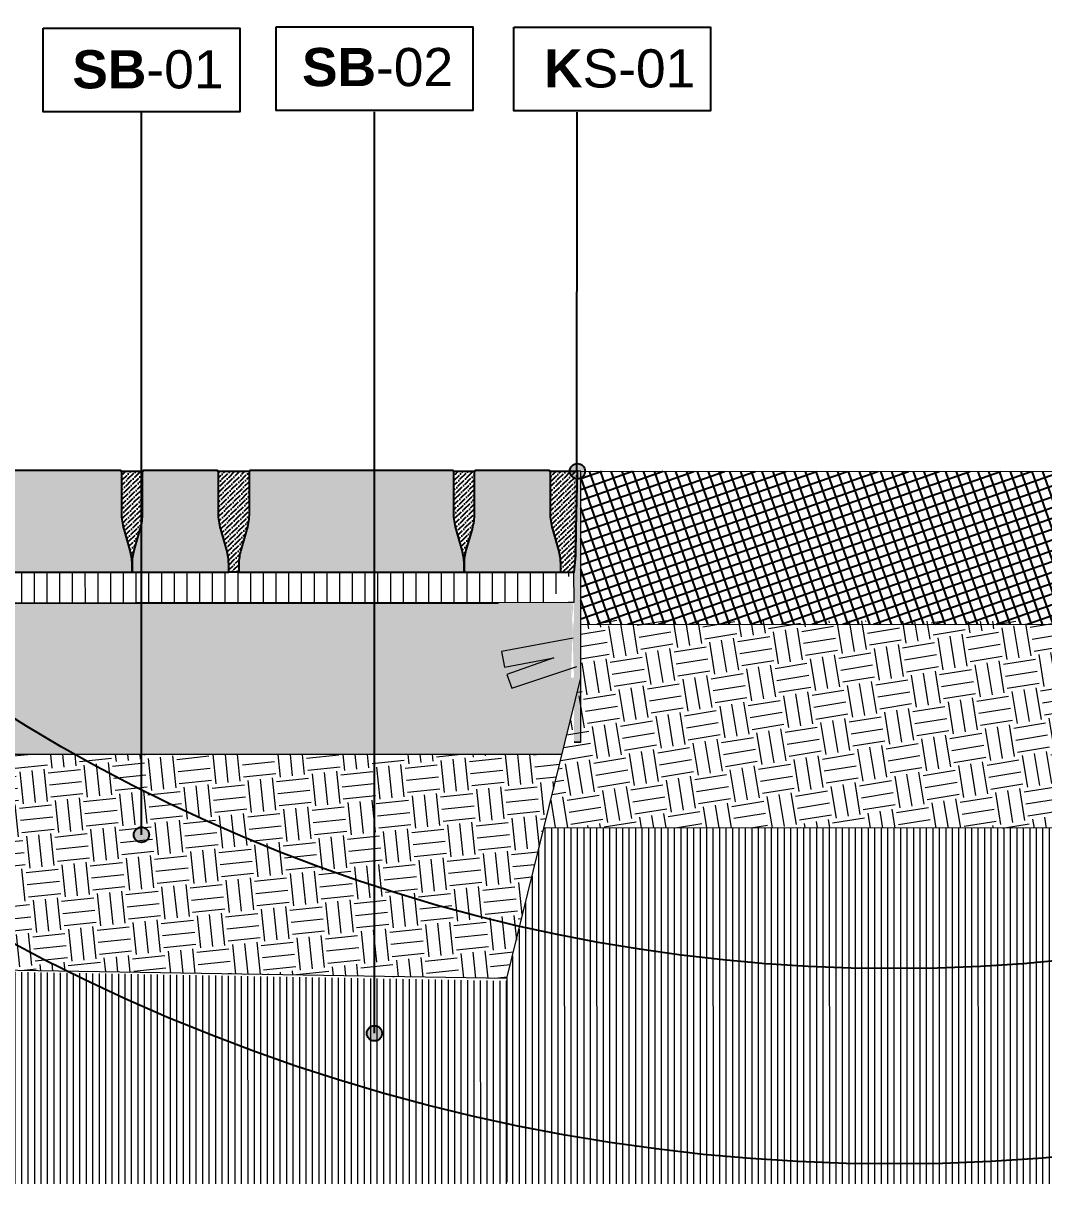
# Model space of a CAD drawing. Header units: metres. Extents: x -325 to 301, y -147 to 149.
# Drawn here: x 37.046 to 38.048, y 73.838 to 74.978 of the extents above; entities that cross this region are included whole.
import ezdxf

# ---------------------------------------------------------------- set-up
doc = ezdxf.new("R2010")
doc.units = ezdxf.units.M
doc.layers.add('-aux', color=50, linetype='Continuous', plot=False)
doc.layers.add('-AUX_MON', color=3, linetype='Continuous', plot=False)
doc.layers.add('0-TX-1_25', color=7, linetype='Continuous', true_color=0x3f4f7f)
doc.layers.add('EIT_3 TR sorra', color=7, linetype='Continuous', true_color=0xd8ceb0)
for name, color, linetype, lineweight, true_color in [('03-TR-Paviment_05_Open Joint Precast Pavements', 7, 'Continuous', 5, 0xb3b3b3), ('3-TR sorra granitica', 7, 'Continuous', 0, 0xf2dac9), ('3-TR tot_u', 7, 'Continuous', 5, 0x787878)]:
    doc.layers.add(name, color=color, linetype=linetype, lineweight=lineweight, true_color=true_color)
for name, color, linetype, lineweight in [('1-CM', 7, 'Continuous', 0), ('2-metall', 5, 'Continuous', 0), ('3-TR Seleccionat', 44, 'Continuous', 0), ('3-TR Tot-u', 37, 'Continuous', 0)]:
    doc.layers.add(name, color=color, linetype=linetype, lineweight=lineweight)
for name, color, linetype in [('1-L- kodolé', 7, 'Continuous'), ('A-KEYPLAN_HATCH', 7, 'Continuous'), ('A_TEXT_2', 7, 'Continuous'), ('EIT_3 TR terra vegetal', 45, 'Continuous')]:
    doc.layers.add(name, color=color, linetype=linetype)
doc.styles.get("Standard").update_dxf_attribs({"font": 'arial.ttf'})
pattern_1 = [(44.44704254352422, (7.735695551740449, 4.214092888920604), (0.001874050511207277, 0.006619192748027979), [0.008532812500000065, -0.001706562500000014, 0, -0.001706562500000014])]

# ---------------------------------------------------------------- blocks, each defined once
blk = doc.blocks.new('hatch keyplan 2')
at = {"layer": 'A-KEYPLAN_HATCH'}
blk.add_lwpolyline([(0, 0.005476596624248486), (0.012874798693294, 0.005476596623793739), (0.012874798693294, -2.273736754432321e-13), (0, 0)], close=True, dxfattribs=at)
blk = doc.blocks.new('hatch keyplan')
at = {"layer": 'A-KEYPLAN_HATCH'}
blk.add_blockref('hatch keyplan 2', (1.430579833341536, 0.8521467901477053), dxfattribs=at)
blk = doc.blocks.new('SB-01')
at = {"layer": 'A-KEYPLAN_HATCH'}
blk.add_blockref('hatch keyplan', (-1.430579833341536, -0.8521467901477053), dxfattribs=at)
at = {"layer": 'A_TEXT_2', "insert": (-0.0007977307988561444, 0.004032374434375541), "char_height": 0.0025, "attachment_point": 1}
blk.add_mtext_dynamic_manual_height_columns('\\pi0.00271;{\\fArial|b1|i0|c0|p34;SB}-01', width=0.01456192034901793, gutter_width=0.015, heights=[0], dxfattribs=at)
blk = doc.blocks.new('K05')
at = {"layer": 'A-KEYPLAN_HATCH'}
blk.add_blockref('hatch keyplan', (-1.430579833341536, -0.8521467901477054), dxfattribs=at)
at = {"layer": 'A_TEXT_2', "insert": (-0.0007977308945956718, 0.004020148496218123), "char_height": 0.0025, "attachment_point": 1}
blk.add_mtext_dynamic_manual_height_columns('\\pi0.00278;{\\fArial|b1|i0|c0|p34;K}S-01', width=0.01456192034901793, gutter_width=0.015, heights=[0], dxfattribs=at)
blk = doc.blocks.new('SB-02')
at = {"layer": 'A-KEYPLAN_HATCH'}
blk.add_blockref('hatch keyplan', (-1.430579833341138, -0.8521467901475916), dxfattribs=at)
at = {"layer": 'A_TEXT_2', "insert": (-0.0007977306930945227, 0.004083503112326525), "char_height": 0.0025, "attachment_point": 1}
blk.add_mtext_dynamic_manual_height_columns('\\pi0.00249;{\\fArial|b1|i0|c0|p34;SB}-02', width=0.01456192034901793, gutter_width=0.015, heights=[0], dxfattribs=at)
blk = doc.blocks.new('PROFIL 150x1')
at = {"layer": '2-metall'}
blk.add_hatch(color=256, dxfattribs=at).paths.add_polyline_path([(-0.001601699274027979, 0.1500914678908742), (-0.0015560155734331, 0.003040451556444168), (-0.001541800043458608, -0.04672571921701518), (-0.006541800397352304, -0.04672571898417743), (-0.006601699627927005, 0.1500914678908956)])
blk.add_line((-0.006556021049611616, 2.32823538226512e-10), (-0.006556021049611616, 2.32823538226512e-10), dxfattribs=at)
for points in [[(-0.006541800397352304, -0.04672571898417743), (-0.001541800043458608, -0.04672571921701518), (-0.006541800397352304, -0.04672571898417743), (-0.006601699627927005, 0.1500914678908956), (-0.001601699274027979, 0.1500914678908742)], [(-0.0008637240705837712, 0.02882705953712161), (0.0511783968806423, 0.01924550171284523), (0.04907760591341059, 0.007835078885953806), (0.0130003770147642, 0.01447731517296091), (0.04728103350244339, 0.002497628843819655), (0.0437456612100604, -0.007619071064567606), (-0.003682120152738833, 0.008339710580607118)]]:
    blk.add_lwpolyline(points, dxfattribs=at)
blk = doc.blocks.new('POINT')
at = {"layer": '0-TX-1_25'}
h = blk.add_hatch(dxfattribs=at)
h.set_pattern_fill('ANGLE', color=256)
h.set_pattern_definition([(0, (-83.74681484067048, -12.72584030761209), (0, 6.985), [5.08, -1.905]), (90, (-83.74681484067048, -12.72584030761209), (-6.985, 4.277078946022131e-16), [5.08, -1.905])])
edge = h.paths.add_edge_path()
edge.add_arc((0, 0), 0.0075, 0, 360)
h = blk.add_hatch(color=256, dxfattribs=at)
h.dxf.hatch_style = 1
edge = h.paths.add_edge_path()
edge.add_arc((0, 0), 0.0075, 0, 360)
blk.add_circle((0, 0), 0.0075, dxfattribs=at)

msp = doc.modelspace()

# ---------------------------------------------------------------- hatches: boundary and pattern name
at = {"layer": '03-TR-Paviment_05_Open Joint Precast Pavements'}
h = msp.add_hatch(color=256, dxfattribs=at)
h.dxf.hatch_style = 1
edge = h.paths.add_edge_path()
edge.add_line((37.15263353835289, 74.43839847415732), (37.15263146421372, 74.44659425271554))
edge.add_arc((37.10421390649975, 74.44658200571178), 0.04841755926288388, 0.01449270978704259, 16.01351183617679)
edge.add_line((37.15075270307521, 74.45993866915302), (37.14480081536373, 74.48067689899067))
edge.add_arc((37.19972800548496, 74.49644104020999), 0.05714459172131751, 180.0144962131263, 196.0135153394093, ccw=False)
edge.add_line((37.14258341559262, 74.49642658224853), (37.14257300972282, 74.53755185519537))
edge.add_line((37.14257300972282, 74.53755185519537), (37.14177580460927, 74.53755165395438))
edge.add_line((37.14177580460927, 74.53755165395438), (37.14177559104353, 74.53839572973753))
edge.add_line((37.14177559104353, 74.53839572973753), (36.99594972444445, 74.53835883467237))
edge.add_line((36.99594972444445, 74.53835883467237), (36.99594993894224, 74.53751475609548))
edge.add_line((36.99594993894224, 74.53751475609548), (36.99515273336197, 74.5375145590453))
edge.add_line((36.99515273336197, 74.5375145590453), (36.9951631392326, 74.49638928283885))
edge.add_arc((36.93801855242068, 74.49637482578754), 0.05714458864066561, -15.984523824931216, 0.01449530135130317, ccw=False)
edge.add_line((36.99295370916263, 74.4806384804479), (36.98701231740547, 74.45989723674857))
edge.add_arc((37.0335578598627, 74.44656412287009), 0.04841755310148012, 164.0154767829655, 180.0144959093548)
edge.add_line((36.98514030831081, 74.4465518731641), (36.98514238151817, 74.43835609646831))
edge.add_line((36.98514238151817, 74.43835609646831), (37.15263353835289, 74.43839847415732))
h = msp.add_hatch(color=256, dxfattribs=at)
h.dxf.hatch_style = 1
edge = h.paths.add_edge_path()
edge.add_line((37.24759662068711, 74.43842249400626), (37.2475945470135, 74.44661827303024))
edge.add_arc((37.19917698671303, 74.44660601963149), 0.04841756185099815, 0.01450027663030752, 16.01351940301985)
edge.add_line((37.24571578401221, 74.45996268993291), (37.23976389676653, 74.48070091930504))
edge.add_arc((37.29469108380761, 74.49646505840111), 0.05714458817496144, 180.0144950188228, 196.0135141451056, ccw=False)
edge.add_line((37.23754649746132, 74.49645060163171), (37.23753609159126, 74.53757587550986))
edge.add_line((37.23753609159126, 74.53757587550986), (37.23673888647748, 74.5375756752002))
edge.add_line((37.23673888647748, 74.5375756752002), (37.23673867337764, 74.53841975005213))
edge.add_line((37.23673867337764, 74.53841975005213), (37.16344088128107, 74.5384012049108))
edge.add_line((37.16344088128107, 74.5384012049108), (37.16344109484717, 74.53755712773066))
edge.add_line((37.16344109484717, 74.53755712773066), (37.16264388926735, 74.53755692881786))
edge.add_line((37.16264388926735, 74.53755692881786), (37.16265429420621, 74.4964316544738))
edge.add_arc((37.10550970289059, 74.49641719340944), 0.05714459314539205, -15.984519802410375, 0.014499323871916658, ccw=False)
edge.add_line((37.16044486506788, 74.48068085068608), (37.15450347284486, 74.45993960791799))
edge.add_arc((37.20104901908061, 74.44660649688831), 0.04841755594941401, 164.0154812551288, 180.0145003815175)
edge.add_line((37.15263146468175, 74.44659424340242), (37.15263353835488, 74.43839846624108))
edge.add_line((37.15263353835488, 74.43839846624108), (37.24759662068711, 74.43842249400626))
h = msp.add_hatch(color=256, dxfattribs=at)
h.dxf.hatch_style = 1
edge = h.paths.add_edge_path()
edge.add_line((37.47883335190641, 74.43848099111304), (37.47883127962991, 74.44667676967171))
edge.add_arc((37.43041372310791, 74.44666451912178), 0.04841755807180651, 0.01449690655821002, 16.01351603294669)
edge.add_line((37.47695251756017, 74.4600211856433), (37.47100062938303, 74.48075941548082))
edge.add_arc((37.52592781973766, 74.49652355504334), 0.05714459148861148, 180.0144945518442, 196.0135136781267, ccw=False)
edge.add_line((37.46878323007761, 74.49650909873884), (37.46877282467346, 74.53763437168577))
edge.add_line((37.46877282467346, 74.53763437168577), (37.46797561909424, 74.53763417044468))
edge.add_line((37.46797561909424, 74.53763417044468), (37.46797540552814, 74.53847824762481))
edge.add_line((37.46797540552814, 74.53847824762481), (37.26840396260649, 74.53842775306948))
edge.add_line((37.26840396260649, 74.53842775306948), (37.26840417663849, 74.53758367495816))
edge.add_line((37.26840417663849, 74.53758367495816), (37.26760697152425, 74.53758347651113))
edge.add_line((37.26760697152425, 74.53758347651113), (37.26761737599752, 74.4964582017013))
edge.add_arc((37.21047278822859, 74.49644373944663), 0.05714458959900868, -15.98451860804579, 0.01450051823638887, ccw=False)
edge.add_line((37.26540794732464, 74.48070739884503), (37.25946655463606, 74.45996615561114))
edge.add_arc((37.30601209590131, 74.4466330452788), 0.04841755097906195, 164.0154804286823, 180.014499555071)
edge.add_line((37.25759454647262, 74.44662079249255), (37.25759661968031, 74.43842501439978))
edge.add_line((37.25759661968031, 74.43842501439978), (37.47883335190641, 74.43848099111304))
h = msp.add_hatch(color=256, dxfattribs=at)
h.dxf.hatch_style = 1
edge = h.paths.add_edge_path()
edge.add_line((37.57379643610239, 74.43850501445489), (37.57379436382602, 74.44670079254792))
edge.add_arc((37.52537680210108, 74.44668854103837), 0.04841756327498768, 0.01449804057935654, 16.0135171669682)
edge.add_line((37.57191560129026, 74.46004520991637), (37.56596371311311, 74.48078343975388))
edge.add_arc((37.62089089849758, 74.49654757861666), 0.05714458651827536, 180.0144952521911, 196.0135143784736, ccw=False)
edge.add_line((37.56374631380805, 74.49653312161492), (37.56373590793822, 74.53765839456175))
edge.add_line((37.56373590793822, 74.53765839456175), (37.56293870282456, 74.53765819378641))
edge.add_line((37.56293870282456, 74.53765819378641), (37.56293849019013, 74.53850226956979))
edge.add_line((37.56293849019013, 74.53850226956979), (37.4896406976279, 74.53848372442833))
edge.add_line((37.4896406976279, 74.53848372442833), (37.48964091119424, 74.53763964631689))
edge.add_line((37.48964091119424, 74.53763964631689), (37.48884370514831, 74.53763944926659))
edge.add_line((37.48884370514831, 74.53763944926659), (37.48885411148459, 74.49651417306026))
edge.add_arc((37.43170952513908, 74.49649971269554), 0.05714458817509308, -15.984520502629607, 0.014498623653196319, ccw=False)
edge.add_line((37.48664468234593, 74.48076337066952), (37.48070329012301, 74.46002212743578))
edge.add_arc((37.52724883092345, 74.44668901378971), 0.04841755144475176, 164.015476507467, 180.0144956338556)
edge.add_line((37.47883128102824, 74.44667676431695), (37.47883335563294, 74.43848098622452))
edge.add_line((37.47883335563294, 74.43848098622452), (37.57379643610239, 74.43850501445489))
at = {"layer": '3-TR Seleccionat'}
h = msp.add_hatch(dxfattribs=at)
h.set_pattern_fill('ANSI31', color=256, scale=0.002, angle=225, style=0)
h.set_pattern_definition([(270, (441114.3244570725, -650762.529345002), (-0.00635, -1.734723475976807e-18), [])])
h.paths.add_polyline_path([(36.29346497968969, 74.05941808896247), (36.2934649797883, 73.837871968759), (39.28349227854632, 73.83787196829334), (39.28151275858899, 74.1857483585124), (37.55727554601053, 74.1871089441607), (37.52092260505952, 74.03708835418439)])
at = {"layer": '3-TR sorra granitica'}
h = msp.add_hatch(dxfattribs=at)
h.set_pattern_fill('LINE', color=256, scale=0.09999999999999998, angle=54.36802460532453, style=0)
h.set_pattern_definition([(90.01449684407231, (61.65406482817983, 282.6002529889385), (-0.0124999995998879, -3.162720719002675e-06), [])])
h.paths.add_polyline_path([(37.58496135738584, 74.43824674561881), (37.58438388463937, 74.40901630176006), (37.58686833737, 74.40901713545153), (37.58684817598709, 74.43824665112753)])
h.paths.add_polyline_path([(37.56324910035985, 74.40900920969933), (37.58453964345798, 74.43824676673809), (36.2915086453067, 74.43831152131649), (36.29092131804887, 74.40858226302396)])
at = {"layer": '3-TR Tot-u'}
h = msp.add_hatch(dxfattribs=at)
h.set_pattern_fill('EARTH', color=256, scale=0.005, angle=-80.8247561036608, style=0)
h.set_pattern_definition([(279.1752438963392, (3.456016363714866, -3.0133973152235), (0.03640645211205976, -0.02628108149624554), [0.03175, -0.03175]), (279.1752438963392, (3.467770276266423, -3.011498808233035), (0.03640645211205976, -0.02628108149624554), [0.03175, -0.03175]), (279.1752438963392, (3.47952418881798, -3.00960030124257), (0.03640645211205976, -0.02628108149624554), [0.03175, -0.03175]), (9.175243896339197, (3.484074995331988, -3.0128854364296), (0.02628108149624554, 0.03640645211205976), [0.03175, -0.03175]), (9.175243896339197, (3.485973502322453, -3.024639348981158), (0.02628108149624554, 0.03640645211205976), [0.03175, -0.03175]), (9.175243896339197, (3.487872009312919, -3.036393261532715), (0.02628108149624554, 0.03640645211205976), [0.03175, -0.03175])])
h.paths.add_polyline_path([(39.28151275858899, 74.1857483585124), (39.28146684580843, 74.3870883607453), (37.59362848668607, 74.39133573932692), (37.59362848696153, 74.33475591511409), (37.55740040715185, 74.18761606597326)])
h = msp.add_hatch(dxfattribs=at)
h.set_pattern_fill('EARTH', color=256, scale=0.005, angle=-84.07414778341365)
h.set_pattern_definition([(275.9258522165863, (-26.23278465193049, -5.327450043273771), (0.03485825126725671, -0.02830242601949161), [0.03175, -0.03175]), (275.9258522165863, (-26.22094202493923, -5.326220826039815), (0.03485825126725671, -0.02830242601949161), [0.03175, -0.03175]), (275.9258522165863, (-26.20909939794797, -5.32499160880586), (0.03485825126725671, -0.02830242601949161), [0.03175, -0.03175]), (5.925852216586344, (-26.20474211653956, -5.328529412058302), (0.02830242601949161, 0.03485825126725671), [0.03174999999999994, -0.03174999999999994]), (5.925852216586344, (-26.2035128993056, -5.340372039049555), (0.02830242601949161, 0.03485825126725671), [0.03174999999999994, -0.03174999999999994]), (5.925852216586344, (-26.20228368207164, -5.352214666040823), (0.02830242601949161, 0.03485825126725671), [0.03174999999999994, -0.03174999999999994])])
h.paths.add_polyline_path([(37.57507916266601, 74.25941808896248), (36.29346497968969, 74.25941808896248), (36.29346497968969, 74.05941808896247), (37.52092260505952, 74.03946197320731)])
at = {"layer": '3-TR tot_u'}
h = msp.add_hatch(dxfattribs=at)
h.set_pattern_fill('AR-CONC', color=256, scale=0.0002499999999999997, angle=92.9928143935928)
h.set_pattern_definition([(142.9928143935928, (-26.23278465193049, -5.327450043273771), (0.00160133854976033, 0.04569209416202706), [0.004762499999999995, -0.05238749999999995]), (87.99281439359284, (-26.23278465193049, -5.327450043273771), (-0.04723904418761809, -0.01129264178091974), [0.003809999999999996, -0.04191014604249996]), (193.4442590935928, (-26.23265120732086, -5.323642380978427), (-0.04563770368725484, 0.03439945236275431), [0.004047502199999989, -0.0445225611499999]), (139.1770143935928, (-26.24546733027964, -5.328113119356999), (0.00695793884922797, 0.0682260934048176), [0.007143749999999992, -0.07858124999999991]), (189.6283720035927, (-26.24488750860279, -5.32242761694171), (-0.06487092434638955, 0.05604051034146583), [0.006071255784999993, -0.06678390203999993]), (84.17696556359282, (-26.24546733027964, -5.328113119356999), (-0.06487092434352237, 0.05604051034498883), [0.005714991767499994, -0.06286493297999993]), (113.9928143935928, (-26.24262819873397, -5.32160601116162), (0.02355245547627941, 0.03918673552424966), [0.004762499999999994, -0.05238749999999994]), (58.99281439359278, (-26.24262819873397, -5.32160601116162), (-0.04679086962607495, 0.01302528763197387), [0.003809999999999996, -0.04190999999999995]), (164.4442593935928, (-26.24066549409812, -5.3183404498687), (-0.02323841438272714, 0.05221202305941412), [0.004047502199999996, -0.04452248439999995]), (130.4928143935928, (-26.23278465193049, -5.327450043273771), (-0.02115024290892982, -0.0003325720948346777), [0, -0.04140199999999996, 0, -0.04254499999999996, 0, -0.04206874999999995]), (100.4928143935928, (-26.23278465193049, -5.327450043273771), (-0.02588315998721204, 0.01537450676871891), [0, -0.02425699999999997, 0, -0.04044949999999996, 0, -0.01603374999999999]), (60.4928143935928, (-26.2320453220977, -5.341591229633067), (-0.0003395878614522781, 0.03392619092123889), [0, -0.01587499999999998, 0, -0.04952999999999995, 0, -0.06572249999999992]), (50.49281439359279, (-26.23171378405608, -5.347932568807636), (-0.008281435526141462, 0.03664990282591291), [0, -0.02063749999999995, 0, -0.03289299999999991, 0, -0.04667249999999989])])
h.paths.add_polyline_path([(37.58687097179308, 74.334753858196), (37.58389279964533, 74.33475295167104), (37.58626023665266, 74.40796078970601), (37.584363038675, 74.40796112332056)], flags=16)
h.paths.add_polyline_path([(37.52883595376974, 74.25941808896248), (37.57507916266601, 74.25941808896248), (37.5926978568807, 74.33097617380791), (37.58399403730774, 74.40901526387294), (36.30935422925146, 74.40818532843149), (36.29346497968969, 74.4081807204549), (36.29346497968969, 74.25941808896248), (37.51750720835557, 74.25941808896248)])
at = {"layer": 'EIT_3 TR sorra'}
h = msp.add_hatch(dxfattribs=at)
h.set_pattern_fill('ANSI36', color=256, scale=0.00107500000000001, angle=-0.5529574564757708, style=0, double=1)
h.set_pattern_definition(pattern_1)
edge = h.paths.add_edge_path()
edge.add_line((37.15263354063458, 74.43839497750719), (37.15263146696132, 74.44659075513418))
edge.add_arc((37.10421391232766, 74.4465785060086), 0.04841755618310783, 0.0144952215889621, 16.01351434770132)
edge.add_line((37.15075270535737, 74.45993517064025), (37.14480081904205, 74.48067340373785))
edge.add_arc((37.19972800893038, 74.49643754661389), 0.05714459195448499, 180.0144978742515, 196.0135170004702, ccw=False)
edge.add_line((37.14258341880529, 74.49642308699563), (37.14257301344795, 74.53755185589482))
edge.add_line((37.14257301344795, 74.53755185589482), (37.16264389159468, 74.53755693277657))
edge.add_line((37.16264389159468, 74.53755693277657), (37.16265429695202, 74.49642816387737))
edge.add_arc((37.10550970540334, 74.49641370446957), 0.05714459337803443, -15.984521463440217, 0.01449766287072407, ccw=False)
edge.add_line((37.16044486734807, 74.48067736008956), (37.15450347512479, 74.45993611825276))
edge.add_arc((37.2010490074091, 74.44660300411181), 0.04841754339415512, 164.0154731693031, 180.0144922955159)
edge.add_line((37.15263146556376, 74.44659075746213), (37.15263353970348, 74.43839497657564))
h = msp.add_hatch(dxfattribs=at)
h.set_pattern_fill('ANSI36', color=256, scale=0.00107500000000001, angle=-0.5529574564757708, style=0, double=1)
h.set_pattern_definition(pattern_1)
edge = h.paths.add_edge_path()
edge.add_line((37.25759662102586, 74.4384215368415), (37.24759662296656, 74.43841900620369))
edge.add_line((37.24759662296656, 74.43841900620369), (37.2475945488273, 74.44661478522755))
edge.add_arc((37.19917699750741, 74.44660253563711), 0.04841755286945318, 0.01449577268792196, 16.01351489880018)
edge.add_line((37.24571578722358, 74.45995919980227), (37.23976390137391, 74.48069743290002))
edge.add_arc((37.29469108486855, 74.4964615731863), 0.05714458509446951, 180.0144971468557, 196.0135162730742, ccw=False)
edge.add_line((37.2375465016033, 74.49644711429525), (37.23753609531638, 74.53757587620929))
edge.add_line((37.23753609531638, 74.53757587620929), (37.26760697245386, 74.53758348326345))
edge.add_line((37.26760697245386, 74.53758348326345), (37.26761737780921, 74.4964547222805))
edge.add_arc((37.21047278791718, 74.49644026310598), 0.05714459172131309, -15.984521696908018, 0.014497429402808848, ccw=False)
edge.add_line((37.26540794820513, 74.48070391895834), (37.25946655551594, 74.45996267805276))
edge.add_arc((37.30601209512488, 74.44662956795271), 0.04841754932281962, 164.0154801531912, 180.0144992794035)
edge.add_line((37.25759454735238, 74.44661731539983), (37.25759662102586, 74.4384215368415))
edge.add_line((37.25759662102586, 74.4384215368415), (37.24759662296656, 74.43841900620369))
h = msp.add_hatch(dxfattribs=at)
h.set_pattern_fill('ANSI36', color=256, scale=0.00107500000000001, angle=-0.5529574564757708, style=0, double=1)
h.set_pattern_definition(pattern_1)
edge = h.paths.add_edge_path()
edge.add_line((37.47883335558027, 74.43847751355534), (37.47883128190703, 74.44667329118236))
edge.add_arc((37.43041372893025, 74.44666104182436), 0.0484175545262805, 0.0144954971384326, 16.01351462325074)
edge.add_line((37.47695252030319, 74.46001770622276), (37.47100063398775, 74.48075593978604))
edge.add_arc((37.52592782245264, 74.49652008077214), 0.05714459006491791, 180.0144964465657, 196.0135155727838, ccw=False)
edge.add_line((37.46878323421677, 74.49650562257828), (37.46877282746723, 74.53763437238497))
edge.add_line((37.46877282746723, 74.53763437238497), (37.48884370514831, 74.53763944926659))
edge.add_line((37.48884370514831, 74.53763944926659), (37.4888541114323, 74.4965106989941))
edge.add_arc((37.43170952154033, 74.49649623981958), 0.0571445917212598, -15.984521696909098, 0.014497429402808848, ccw=False)
edge.add_line((37.48664468182822, 74.48075989567195), (37.48070328913902, 74.46001865476637))
edge.add_arc((37.52724882520181, 74.4466855434743), 0.04841754624202822, 164.0154776415345, 180.0144967677471)
edge.add_line((37.47883128050956, 74.44667329304467), (37.47883335464908, 74.43847751308947))
h = msp.add_hatch(dxfattribs=at)
h.set_pattern_fill('ANSI36', color=256, scale=0.00107500000000001, angle=-0.5529574564757708, style=0, double=1)
h.set_pattern_definition([(44.44704254352422, (8.324349606324667, 4.214241806907197), (0.001874050511207277, 0.006619192748027979), [0.008532812500000065, -0.001706562500000014, 0, -0.001706562500000014])])
edge = h.paths.add_edge_path()
edge.add_line((37.57379644024707, 74.43850151640825), (37.58684817598709, 74.43824665112753))
edge.add_line((37.58684817598709, 74.43824665112753), (37.57379643885044, 74.43850151501088))
edge.add_arc((37.50593228905329, 74.44342799884421), 0.0680427297413244, 355.847992416989, 374.1325436156775)
edge.add_line((37.57191560264143, 74.46004171000635), (37.56596371632602, 74.48077994356964))
edge.add_arc((37.62089090383385, 74.49654407935228), 0.05714458770954479, 180.0144916964865, 196.0135108227047, ccw=False)
edge.add_line((37.56374631795214, 74.49652962589656), (37.56373591166339, 74.53765839502834))
edge.add_line((37.56373591166339, 74.53765839502834), (37.58380678934434, 74.53766347237564))
edge.add_line((37.58380678934434, 74.53766347237564), (37.58993515226644, 74.53754240125592))
edge.add_line((37.58993515226644, 74.53754240125592), (37.58881102750865, 74.48064159368728))
edge.add_line((37.58881102750865, 74.48064159368728), (37.58830140370315, 74.45484551910779))
edge.add_line((37.58830140370315, 74.45484551910779), (37.58684817458963, 74.43824665298982))
edge.add_line((37.58684817458963, 74.43824665298982), (37.57379643885044, 74.43850151501088))
at = {"layer": 'EIT_3 TR terra vegetal'}
h = msp.add_hatch(dxfattribs=at)
h.set_pattern_fill('_USER', color=256, scale=0.009999999999999997, angle=109.334866621102, style=0, double=1, pattern_type=0)
h.set_pattern_definition([(109.334866621102, (0, 0), (-0.009435996464940812, -0.003310886695981071), []), (199.334866621102, (0, 0), (0.003310886695981073, -0.00943599646494081), [])])
h.paths.add_polyline_path([(37.59362848670424, 74.38760498639228), (39.02871803522579, 74.38716572391048), (39.02871803522579, 74.5370883537186), (38.23611855709909, 74.5370883537186), (37.59362848597395, 74.53760499341921)])

# ---------------------------------------------------------------- linework, layer by layer
at = {"layer": '-aux'}
for points in [[(37.15263353970348, 74.43839497657564), (37.15263354063458, 74.43839497750719), (37.15263146696132, 74.44659075513418, 0.06992251114754273), (37.15075270535737, 74.45993517064025), (37.14480081904205, 74.48067340373785, -0.06992251114800961), (37.14258341880529, 74.49642308699563), (37.14257301344795, 74.53755185589482), (37.16264389159468, 74.53755693277657), (37.16265429695202, 74.49642816387737, -0.0699225111484148), (37.16044486734807, 74.48067736008956), (37.15450347512479, 74.45993611825276, 0.06992251114798485), (37.15263146556376, 74.44659075746213), (37.15263353970348, 74.43839497657564), (37.15263354063458, 74.43839497750719)], [(37.25759662102586, 74.4384215368415), (37.24759662296656, 74.43841900620369), (37.2475945488273, 74.44661478522755, 0.06992251114754273), (37.24571578722358, 74.45995919980227), (37.23976390137391, 74.48069743290002, -0.06992251114800961), (37.2375465016033, 74.49644711429525), (37.23753609531638, 74.53757587620929), (37.26760697245386, 74.53758348326345), (37.26761737780921, 74.4964547222805, -0.0699225111484148), (37.26540794820513, 74.48070391895834), (37.25946655551594, 74.45996267805276, 0.06992251114798485), (37.25759454735238, 74.44661731539983), (37.25759662102586, 74.4384215368415), (37.24759662296656, 74.43841900620369)], [(37.47883335464908, 74.43847751308947), (37.47883335558027, 74.43847751355534), (37.47883128190703, 74.44667329118236, 0.06992251114754273), (37.47695252030319, 74.46001770622276), (37.47100063398775, 74.48075593978604, -0.06992251114800961), (37.46878323421677, 74.49650562257828), (37.46877282746723, 74.53763437238497), (37.48884370514831, 74.53763944926659), (37.4888541114323, 74.4965106989941, -0.0699225111484148), (37.48664468182822, 74.48075989567195), (37.48070328913902, 74.46001865476637, 0.06992251114798485), (37.47883128050956, 74.44667329304467), (37.47883335464908, 74.43847751308947), (37.47883335558027, 74.43847751355534)], [(37.57379643885044, 74.43850151501088), (37.57379644024707, 74.43850151640825), (37.58684817598709, 74.43824665112753), (37.57379643885044, 74.43850151501088, 0.07995110872889244), (37.57191560264143, 74.46004171000635), (37.56596371632602, 74.48077994356964, -0.06992251114800961), (37.56374631795214, 74.49652962589656), (37.56373591166339, 74.53765839502834), (37.58380678934434, 74.53766347237564), (37.58993515226644, 74.53754240125592), (37.58881102750865, 74.48064159368728), (37.58830140370315, 74.45484551910779), (37.58684817458963, 74.43824665298982), (37.57379643885044, 74.43850151501088), (37.57379644024707, 74.43850151640825)]]:
    msp.add_lwpolyline(points, format="xyb", dxfattribs=at)
at = {"layer": '-AUX_MON'}
for radius in [1.836213333751878, 1.644287805263133]:
    msp.add_circle((37.90158993864181, 75.69352162054302), radius, dxfattribs=at)
at = {"layer": '0-TX-1_25'}
for points in [[(37.16185000103395, 74.18061877006794), (37.16185000103395, 74.89060020453198)], [(37.39079903432833, 73.98562821954664), (37.39079903432833, 74.89060020453198)], [(37.58977845045803, 74.5376038216873), (37.5899592636976, 74.8902496952299)]]:
    msp.add_lwpolyline(points, dxfattribs=at)
at = {"layer": '1-CM'}
for p, q in [((36.29346497968969, 74.40820807868553), (37.51277605819775, 74.40820807868553)), ((37.57507916266601, 74.25941808896248), (36.29346497968969, 74.25941808896248)), ((37.52092260505952, 74.03946197320731), (36.29346497968969, 74.05941808896247))]:
    msp.add_line(p, q, dxfattribs=at)
for points in [[(37.59362848597395, 74.53760499341921), (39.28151275888003, 74.5370883537186)], [(37.58111973724548, 74.40901339229437), (37.58686833737, 74.40901713545153), (37.58684817598709, 74.43824665112753), (36.29346497968969, 74.43828556984063), (36.29346497968969, 74.45136122517117), (36.29346497968969, 74.45136122517117)], [(36.30935424281112, 74.40818529188304), (37.58111973724548, 74.40901339229437)], [(37.59358257290236, 74.3876050004459), (39.28146684580843, 74.3870883607453)], [(37.52092260505952, 74.03946197320731), (37.59362848696153, 74.33475591511409)], [(37.55740040715185, 74.18761606597326), (39.28140562837964, 74.18708837011422)], [(37.52092260505952, 74.03946197320731), (37.52092260505952, 73.8396098413239)]]:
    msp.add_lwpolyline(points, dxfattribs=at)
at = {"layer": '1-L- kodolé'}
for points in [[(37.15263353835289, 74.43839847415732), (37.15263146421372, 74.44659425271554, 0.06992251114875708), (37.15075270307521, 74.45993866915302), (37.14480081536373, 74.48067689899067, -0.0699225111482901), (37.14258341559262, 74.49642658224853), (37.14257300972282, 74.53755185519537), (37.14177580460927, 74.53755165395438), (37.14177559104353, 74.53839572973753), (36.99594972444445, 74.53835883467237), (36.99594993894224, 74.53751475609548), (36.99515273336197, 74.5375145590453), (36.9951631392326, 74.49638928283885, -0.0699225111482901), (36.99295370916263, 74.4806384804479), (36.98701231740547, 74.45989723674857, 0.06992251114875708), (36.98514030831081, 74.4465518731641), (36.98514238151817, 74.43835609646831)], [(37.24759662068711, 74.43842249400626), (37.2475945470135, 74.44661827303024, 0.06992251114875708), (37.24571578401221, 74.45996268993291), (37.23976389676653, 74.48070091930504, -0.0699225111482901), (37.23754649746132, 74.49645060163171), (37.23753609159126, 74.53757587550986), (37.23673888647748, 74.5375756752002), (37.23673867337764, 74.53841975005213), (37.16344088128107, 74.5384012049108), (37.16344109484717, 74.53755712773066), (37.16264388926735, 74.53755692881786), (37.16265429420621, 74.4964316544738, -0.0699225111482901), (37.16044486506788, 74.48068085068608), (37.15450347284486, 74.45993960791799, 0.06992251114875708), (37.15263146468175, 74.44659424340242), (37.15263353835488, 74.43839846624108)], [(37.47883335190641, 74.43848099111304), (37.47883127962991, 74.44667676967171, 0.06992251114875708), (37.47695251756017, 74.4600211856433), (37.47100062938303, 74.48075941548082, -0.0699225111482901), (37.46878323007761, 74.49650909873884), (37.46877282467346, 74.53763437168577), (37.46797561909424, 74.53763417044468), (37.46797540552814, 74.53847824762481), (37.26840396260649, 74.53842775306948), (37.26840417663849, 74.53758367495816), (37.26760697152425, 74.53758347651113), (37.26761737599752, 74.4964582017013, -0.0699225111482901), (37.26540794732464, 74.48070739884503), (37.25946655463606, 74.45996615561114, 0.06992251114875708), (37.25759454647262, 74.44662079249255), (37.25759661968031, 74.43842501439978)], [(37.57379643610239, 74.43850501445489), (37.57379436382602, 74.44670079254792, 0.06992251114875708), (37.57191560129026, 74.46004520991637), (37.56596371311311, 74.48078343975388, -0.0699225111482901), (37.56374631380805, 74.49653312161492), (37.56373590793822, 74.53765839456175), (37.56293870282456, 74.53765819378641), (37.56293849019013, 74.53850226956979), (37.4896406976279, 74.53848372442833), (37.48964091119424, 74.53763964631689), (37.48884370514831, 74.53763944926659), (37.48885411148459, 74.49651417306026, -0.0699225111482901), (37.48664468234593, 74.48076337066952), (37.48070329012301, 74.46002212743578, 0.06992251114875708), (37.47883128102824, 74.44667676431695), (37.47883335563294, 74.43848098622452)]]:
    msp.add_lwpolyline(points, format="xyb", close=True, dxfattribs=at)

# ---------------------------------------------------------------- block references
at = {"xscale": 14.99999999999007, "yscale": 14.99999999999007, "zscale": 14.99999999999007}
msp.add_blockref('K05', (37.52779656794127, 74.89169962040476), dxfattribs=at)
at = {"layer": '0-TX-1_25', "xscale": 15, "yscale": 15, "zscale": 15}
for name, p in [('SB-01', (37.06528901083424, 74.89060020453368)), ('SB-02', (37.29423804412266, 74.89205012970514))]:
    msp.add_blockref(name, p, dxfattribs=at)
at = {"layer": '0-TX-1_25', "rotation": 358.8682194563586}
for p in [(37.59024972838967, 74.5376039651175), (37.16185000103395, 74.18061877006794), (37.39079903432833, 73.98562821954664)]:
    msp.add_blockref('POINT', p, dxfattribs=at)
at = {"layer": '1-CM', "xscale": -1.351503000644483, "yscale": 1.351503000644483, "zscale": 1.351503000644483, "rotation": 0.01743757709514959}
msp.add_blockref('PROFIL 150x1', (37.58476800525114, 74.33475321817257), dxfattribs=at)

doc.saveas('drawing.dxf')
